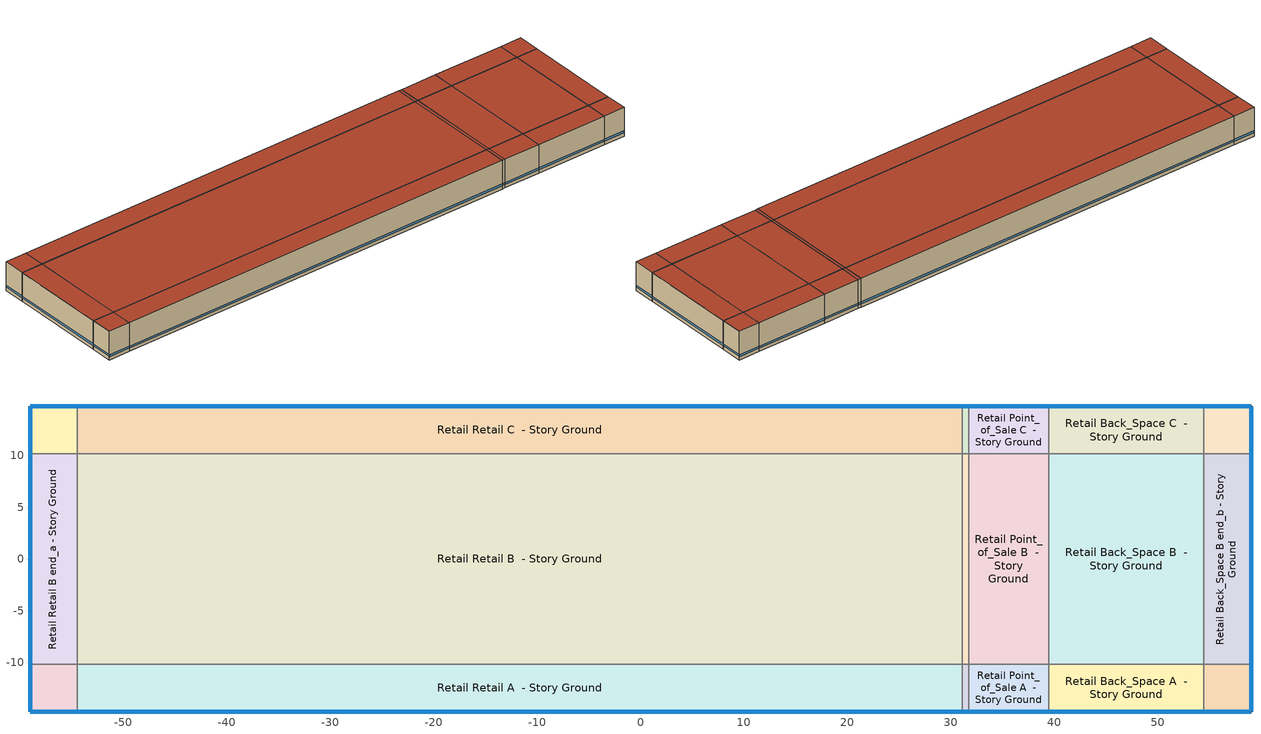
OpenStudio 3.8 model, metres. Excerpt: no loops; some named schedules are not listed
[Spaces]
Retail Retail A end_a - Story Ground
 floor ground (Foundation F 126 Perim 914 Area 209): -59.02,-14.76 -59.02,-10.18 -54.45,-10.18 -54.45,-14.76 z0
 wall outside: -59.02,-10.18 -59.02,-14.76 -54.45,-14.76 z0:6.1
 wall to Retail Retail B end_a - Story Ground: -54.45,-10.18 -59.02,-10.18 z0:6.1
 wall to Retail Retail A  - Story Ground: -54.45,-14.76 -54.45,-10.18 z0:6.1
 window (Window U-1.01 SHGC 0.74): -59.02,-10.21 -59.02,-14.73 / -59,-14.76 -54.48,-14.76 z0.76:1.13
 roof outside: -54.45,-14.76 -54.45,-10.18 -59.02,-10.18 -59.02,-14.76 z6.1
Retail Retail B end_a - Story Ground
 floor ground (Foundation F 126 Perim 2037 Area 9312): -59.02,-10.18 -59.02,10.18 -54.45,10.18 -54.45,-10.18 z0
 wall outside: -59.02,10.18 -59.02,-10.18 z0:6.1
 wall to Retail Retail C end_a - Story Ground: -54.45,10.18 -59.02,10.18 z0:6.1
 wall to Retail Retail B  - Story Ground: -54.45,-10.18 -54.45,10.18 z0:6.1
 window (Window U-1.01 SHGC 0.74): -59.02,10.16 -59.02,-10.16 z0.76:1.13
 roof outside: -54.45,-10.18 -54.45,10.18 -59.02,10.18 -59.02,-10.18 z6.1
Retail Retail C end_a - Story Ground
 floor ground (Foundation F 126 Perim 914 Area 209): -59.02,10.18 -59.02,14.76 -54.45,14.76 -54.45,10.18 z0
 wall outside: -54.45,14.76 -59.02,14.76 -59.02,10.18 z0:6.1
 wall to Retail Retail C  - Story Ground: -54.45,10.18 -54.45,14.76 z0:6.1
 window (Window U-1.01 SHGC 0.74): -59.02,14.73 -59.02,10.21 / -54.48,14.76 -59,14.76 z0.76:1.13
 roof outside: -54.45,10.18 -54.45,14.76 -59.02,14.76 -59.02,10.18 z6.1
Retail Retail A  - Story Ground
 floor ground (Foundation F 126 Perim 8556 Area 39117): -54.45,-14.76 -54.45,-10.18 31.11,-10.18 31.11,-14.76 z0
 wall outside: -54.45,-14.76 31.11,-14.76 z0:6.1
 wall to Retail Retail B  - Story Ground: 31.11,-10.18 -54.45,-10.18 z0:6.1
 wall to Retail Entry A  - Story Ground: 31.11,-14.76 31.11,-10.18 z0:6.1
 window (Window U-1.01 SHGC 0.74): -54.43,-14.76 31.08,-14.76 z0.76:1.13
 roof outside: 31.11,-14.76 31.11,-10.18 -54.45,-10.18 -54.45,-14.76 z6.1
Retail Retail B  - Story Ground
 floor ground (Foundation F 126 Perim 0 Area 174266): -54.45,-10.18 -54.45,10.18 31.11,10.18 31.11,-10.18 z0
 wall to Retail Retail C  - Story Ground: 31.11,10.18 -54.45,10.18 z0:6.1
 wall to Retail Entry B  - Story Ground: 31.11,-10.18 31.11,10.18 z0:6.1
 roof outside: 31.11,-10.18 31.11,10.18 -54.45,10.18 -54.45,-10.18 z6.1
Retail Retail C  - Story Ground
 floor ground (Foundation F 126 Perim 8556 Area 39117): -54.45,10.18 -54.45,14.76 31.11,14.76 31.11,10.18 z0
 wall outside: 31.11,14.76 -54.45,14.76 z0:6.1
 wall to Retail Entry C  - Story Ground: 31.11,10.18 31.11,14.76 z0:6.1
 window (Window U-1.01 SHGC 0.74): 31.08,14.76 -54.43,14.76 z0.76:1.13
 roof outside: 31.11,10.18 31.11,14.76 -54.45,14.76 -54.45,10.18 z6.1
Retail Entry A  - Story Ground
 floor ground (Foundation F 126 Perim 061 Area 281): 31.11,-14.76 31.11,-10.18 31.72,-10.18 31.72,-14.76 z0
 wall outside: 31.11,-14.76 31.72,-14.76 z0:6.1
 wall to Retail Entry B  - Story Ground: 31.72,-10.18 31.11,-10.18 z0:6.1
 wall to Retail Point_of_Sale A  - Story Ground: 31.72,-14.76 31.72,-10.18 z0:6.1
 window (Window U-1.01 SHGC 0.74): 31.13,-14.76 31.69,-14.76 z0.76:1.16
 roof outside: 31.72,-14.76 31.72,-10.18 31.11,-10.18 31.11,-14.76 z6.1
Retail Entry B  - Story Ground
 floor ground (Foundation F 126 Perim 0 Area 125): 31.11,-10.18 31.11,10.18 31.72,10.18 31.72,-10.18 z0
 wall to Retail Entry C  - Story Ground: 31.72,10.18 31.11,10.18 z0:6.1
 wall to Retail Point_of_Sale B  - Story Ground: 31.72,-10.18 31.72,10.18 z0:6.1
 roof outside: 31.72,-10.18 31.72,10.18 31.11,10.18 31.11,-10.18 z6.1
Retail Entry C  - Story Ground
 floor ground (Foundation F 126 Perim 061 Area 281): 31.11,10.18 31.11,14.76 31.72,14.76 31.72,10.18 z0
 wall outside: 31.72,14.76 31.11,14.76 z0:6.1
 wall to Retail Point_of_Sale C  - Story Ground: 31.72,10.18 31.72,14.76 z0:6.1
 window (Window U-1.01 SHGC 0.74): 31.69,14.76 31.13,14.76 z0.76:1.16
 roof outside: 31.72,10.18 31.72,14.76 31.11,14.76 31.11,10.18 z6.1
Retail Point_of_Sale A  - Story Ground
 floor ground (Foundation F 126 Perim 776 Area 3546): 31.72,-14.76 31.72,-10.18 39.48,-10.18 39.48,-14.76 z0
 wall outside: 31.72,-14.76 39.48,-14.76 z0:6.1
 wall to Retail Point_of_Sale B  - Story Ground: 39.48,-10.18 31.72,-10.18 z0:6.1
 wall to Retail Back_Space A  - Story Ground: 39.48,-14.76 39.48,-10.18 z0:6.1
 window (Window U-1.01 SHGC 0.74): 31.75,-14.76 39.45,-14.76 z0.76:1.13
 roof outside: 39.48,-14.76 39.48,-10.18 31.72,-10.18 31.72,-14.76 z6.1
Retail Point_of_Sale B  - Story Ground
 floor ground (Foundation F 126 Perim 0 Area 15797): 31.72,-10.18 31.72,10.18 39.48,10.18 39.48,-10.18 z0
 wall to Retail Point_of_Sale C  - Story Ground: 39.48,10.18 31.72,10.18 z0:6.1
 wall to Retail Back_Space B  - Story Ground: 39.48,-10.18 39.48,10.18 z0:6.1
 roof outside: 39.48,-10.18 39.48,10.18 31.72,10.18 31.72,-10.18 z6.1
Retail Point_of_Sale C  - Story Ground
 floor ground (Foundation F 126 Perim 776 Area 3546): 31.72,10.18 31.72,14.76 39.48,14.76 39.48,10.18 z0
 wall outside: 39.48,14.76 31.72,14.76 z0:6.1
 wall to Retail Back_Space C  - Story Ground: 39.48,10.18 39.48,14.76 z0:6.1
 window (Window U-1.01 SHGC 0.74): 39.45,14.76 31.75,14.76 z0.76:1.13
 roof outside: 39.48,10.18 39.48,14.76 31.72,14.76 31.72,10.18 z6.1
Retail Back_Space A  - Story Ground
 floor ground (Foundation F 126 Perim 1498 Area 6847): 39.48,-14.76 39.48,-10.18 54.45,-10.18 54.45,-14.76 z0
 wall outside: 39.48,-14.76 54.45,-14.76 z0:6.1
 wall to Retail Back_Space B  - Story Ground: 54.45,-10.18 39.48,-10.18 z0:6.1
 wall to Retail Back_Space A end_b - Story Ground: 54.45,-14.76 54.45,-10.18 z0:6.1
 window (Window U-1.01 SHGC 0.74): 39.5,-14.76 54.43,-14.76 z0.76:1.13
 roof outside: 54.45,-14.76 54.45,-10.18 39.48,-10.18 39.48,-14.76 z6.1
Retail Back_Space B  - Story Ground
 floor ground (Foundation F 126 Perim 0 Area 30505): 39.48,-10.18 39.48,10.18 54.45,10.18 54.45,-10.18 z0
 wall to Retail Back_Space C  - Story Ground: 54.45,10.18 39.48,10.18 z0:6.1
 wall to Retail Back_Space B end_b - Story Ground: 54.45,-10.18 54.45,10.18 z0:6.1
 roof outside: 54.45,-10.18 54.45,10.18 39.48,10.18 39.48,-10.18 z6.1
Retail Back_Space C  - Story Ground
 floor ground (Foundation F 126 Perim 1498 Area 6847): 39.48,10.18 39.48,14.76 54.45,14.76 54.45,10.18 z0
 wall outside: 54.45,14.76 39.48,14.76 z0:6.1
 wall to Retail Back_Space C end_b - Story Ground: 54.45,10.18 54.45,14.76 z0:6.1
 window (Window U-1.01 SHGC 0.74): 54.43,14.76 39.5,14.76 z0.76:1.13
 roof outside: 54.45,10.18 54.45,14.76 39.48,14.76 39.48,10.18 z6.1
Retail Back_Space A end_b - Story Ground
 floor ground (Foundation F 126 Perim 914 Area 209): 54.45,-14.76 54.45,-10.18 59.02,-10.18 59.02,-14.76 z0
 wall outside: 54.45,-14.76 59.02,-14.76 59.02,-10.18 z0:6.1
 wall to Retail Back_Space B end_b - Story Ground: 59.02,-10.18 54.45,-10.18 z0:6.1
 window (Window U-1.01 SHGC 0.74): 54.48,-14.76 59,-14.76 / 59.02,-14.73 59.02,-10.21 z0.76:1.13
 roof outside: 59.02,-14.76 59.02,-10.18 54.45,-10.18 54.45,-14.76 z6.1
Retail Back_Space B end_b - Story Ground
 floor ground (Foundation F 126 Perim 2037 Area 9312): 54.45,-10.18 54.45,10.18 59.02,10.18 59.02,-10.18 z0
 wall outside: 59.02,-10.18 59.02,10.18 z0:6.1
 wall to Retail Back_Space C end_b - Story Ground: 59.02,10.18 54.45,10.18 z0:6.1
 window (Window U-1.01 SHGC 0.74): 59.02,-10.16 59.02,10.16 z0.76:1.13
 roof outside: 59.02,-10.18 59.02,10.18 54.45,10.18 54.45,-10.18 z6.1
Retail Back_Space C end_b - Story Ground
 floor ground (Foundation F 126 Perim 914 Area 209): 54.45,10.18 54.45,14.76 59.02,14.76 59.02,10.18 z0
 wall outside: 59.02,10.18 59.02,14.76 54.45,14.76 z0:6.1
 window (Window U-1.01 SHGC 0.74): 59,14.76 54.48,14.76 / 59.02,10.21 59.02,14.73 z0.76:1.13
 roof outside: 59.02,10.18 59.02,14.76 54.45,14.76 54.45,10.18 z6.1
[Site]
Arlington Muni_WA_USA: Latitude {deg}=48.16; Longitude {deg}=-122.15; Time Zone {hr}=-8; Elevation {m}=42; Terrain=City
[Site:WaterMainsTemperature]
Calculation Method=Correlation; Annual Average Outdoor Air Temperature {C}=10.5758; Maximum Difference In Monthly Average Outdoor Air Temperatures {deltaC}=15.73
[SizingPeriod:DesignDay] Barometric Pressure {Pa}=100821; Rain Indicator=No; Snow Indicator=No; Day of Month=21; Daylight Saving Time Indicator=No; Humidity Condition Type=Wetbulb; Dry-Bulb Temperature Range Modifier Type=DefaultMultipliers
Name | Maximum Dry-Bulb Temperature {C} | Daily Dry-Bulb Temperature Range {deltaC} | Wind Speed {m/s} | Wind Direction {deg} | Month | Day Type | Wetbulb or DewPoint at Maximum Dry-Bulb {C} | Solar Model Indicator | ASHRAE Clear Sky Optical Depth for Beam Irradiance | ASHRAE Clear Sky Optical Depth for Diffuse Irradiance | Sky Clearness
Arlington Muni Ann Clg .4% Condns DB=>MWB 1 | 27.9 | 11.5 | 4.1 | 310 | 7 | SummerDesignDay | 18.9 | ASHRAETau | 0.339 | 2.452
Arlington Muni Ann Clg .4% Condns WB=>MDB 1 | 27 | 11.5 | 4.1 | 310 | 7 | SummerDesignDay | 19.6 | ASHRAETau | 0.339 | 2.452
Arlington Muni Ann Htg 99.6% Condns DB 1 | -6.3 | 0 | 0.5 | 340 | 12 | WinterDesignDay | -6.3 | ASHRAEClearSky |  |  | 0
Arlington Muni August .4% Condns DB=>MCWB 1 | 29.9 | 12.3 | 4.1 | 310 | 8 | SummerDesignDay | 20.5 | ASHRAETau | 0.344 | 2.489
[ClimateZones]
Climate Zone Institution Name 1=ASHRAE; Climate Zone Document Name 1=ANSI/ASHRAE Standard 169; Climate Zone Document Year 1=2006; Climate Zone Value 1=ASHRAE 169-2013-4C
[Building]
ComStock DOE Ref Pre-1980|RetailStandalone: North Axis {deg}=225; Default Construction Set=ComStock DOE Ref Pre-1980 - Retail - ASHRAE 169-2013-4C; Default Schedule Set=Building Default Schedule Set; Standards Building Type=Retail
[Site:GroundTemperature:FCfactorMethod]
January Ground Temperature {C}=11.4; February Ground Temperature {C}=8.1; March Ground Temperature {C}=5.4; April Ground Temperature {C}=4.5; May Ground Temperature {C}=5.8; June Ground Temperature {C}=8.3; July Ground Temperature {C}=10.9; August Ground Temperature {C}=13; September Ground Temperature {C}=15.6; October Ground Temperature {C}=17.7; November Ground Temperature {C}=18.8; December Ground Temperature {C}=15.1
[Construction:FfactorGroundFloor] F-Factor {W/m-K}=1.26344
Name | Area {m2} | PerimeterExposed {m}
Foundation F 126 Perim 914 Area 209 | 20.9032 | 9.144
Foundation F 126 Perim 2037 Area 9312 | 93.1231 | 20.3681
Foundation F 126 Perim 1498 Area 6847 | 68.4741 | 14.9768
Foundation F 126 Perim 0 Area 30505 | 305.05 | 0
Foundation F 126 Perim 0 Area 15797 | 157.971 | 0
Foundation F 126 Perim 8556 Area 39117 | 391.171 | 85.5581
Foundation F 126 Perim 061 Area 281 | 2.80653 | 0.613852
Foundation F 126 Perim 0 Area 125 | 12.503 | 0
Foundation F 126 Perim 0 Area 174266 | 1742.66 | 0
Foundation F 126 Perim 776 Area 3546 | 35.4595 | 7.75579
[DefaultConstructionSet]
ComStock DOE Ref Pre-1980 - Retail - ASHRAE 169-2013-4C: Default Exterior Surface Constructions=Default Surface Constructions 1; Default Interior Surface Constructions=Default Surface Constructions 2; Default Ground Contact Surface Constructions=Default Surface Constructions 3; Default Exterior SubSurface Constructions=Default Sub Surface Constructions 1; Default Interior SubSurface Constructions=Default Sub Surface Constructions 2; Interior Partition Construction=Typical Interior Partition
[DefaultSurfaceConstructions]
Name | Floor Construction | Wall Construction | Roof Ceiling Construction
Default Surface Constructions 1 | Typical Insulated Exterior Mass Floor | Typical Insulated Steel Framed Exterior Wall R-5.71 | Typical IEAD Roof R-11.76
Default Surface Constructions 2 | Typical Interior Floor | Typical Interior Wall | Typical Interior Ceiling
Default Surface Constructions 3 | Typical Insulated Carpeted 6in Slab Floor | Typical Insulated Basement Mass Wall
[Construction]
Typical Insulated Exterior Mass Floor: 4 in. Normalweight Concrete Floor, Typical Carpet Pad
Typical Insulated Steel Framed Exterior Wall R-5.71: 25mm Stucco, 5/8 in. Gypsum Board, Typical Insulation R-3.54, 5/8 in. Gypsum Board
Typical IEAD Roof R-11.76: Roof Membrane, Typical Insulation R-10.65, Metal Roof Surface
Typical Interior Floor: 100mm Normalweight concrete floor, CP02 CARPET PAD
Typical Interior Wall: G01 13mm gypsum board, G01 13mm gypsum board
Typical Interior Ceiling: CP02 CARPET PAD, 100mm Normalweight concrete floor
Typical Insulated Carpeted 6in Slab Floor: 6 in. Normalweight Concrete Floor, Typical Carpet Pad
Typical Insulated Basement Mass Wall: 8 in. Concrete Block Basement Wall
U 1.22 SHGC 0.54 Simple Glazing Window U-1.22 SHGC 0.54: U 1.22 SHGC 0.54 Simple Glazing U-1.22 SHGC 0.54
U 1.22 SHGC 0.54 Simple Glazing Window U-1.22 SHGC 0.54 1: U 1.22 SHGC 0.54 Simple Glazing U-1.22 SHGC 0.54 1
Typical Insulated Metal Door: F08 Metal surface, Typical Insulation
U 0.88 SHGC 0.16 Sgl Ref-A-L Clr 6mm: REF A CLEAR LO 6MM
Typical Overhead Door: Typical Insulation
Typical Interior Window: Clear 3mm
Typical Interior Door; Typical Interior Partition: G05 25mm wood
InteriorFurnishings 1: Std Wood 6inch 1
Window U-1.01 SHGC 0.74: Simple Glazing Single - No LowE - Clear - Aluminum
[Material:NoMass] Roughness=Smooth; Thermal Absorptance=0.9; Solar Absorptance=0.7
Name | Thermal Resistance {m2-K/W} | Visible Absorptance
Typical Insulation R-3.54 | 0.622622 | 0.7
Typical Carpet Pad; CP02 CARPET PAD | 0.21648 | 0.8
Typical Insulation R-10.65 | 1.87513 | 0.7
Typical Insulation | 0.0282222 | 0.7
[Material] Thermal Absorptance=0.9
Name | Roughness | Thickness {m} | Conductivity {W/m-K} | Density {kg/m3} | Specific Heat {J/kg-K} | Solar Absorptance | Visible Absorptance
4 in. Normalweight Concrete Floor | MediumRough | 0.1016 | 2.31 | 2322 | 832 | 0.7 | 0.7
25mm Stucco | Smooth | 0.0254 | 0.72 | 1856 | 840 | 0.7 | 0.7
5/8 in. Gypsum Board | MediumSmooth | 0.0159 | 0.16 | 800 | 1090 | 0.7 | 0.7
Roof Membrane | VeryRough | 0.0095 | 0.16 | 1121.29 | 1460 | 0.7 | 0.7
Metal Roof Surface; F08 Metal surface | Smooth | 0.0008 | 45.28 | 7824 | 500 | 0.7 | 0.7
100mm Normalweight concrete floor | MediumRough | 0.1016 | 2.31045 | 2322 | 832.557 | 0.7 | 0.7
G01 13mm gypsum board | Smooth | 0.0127 | 0.160031 | 800.001 | 1090.73 | 0.7 | 0.5
6 in. Normalweight Concrete Floor | MediumRough | 0.1524 | 2.31 | 2322 | 832 | 0.7 | 0.7
8 in. Concrete Block Basement Wall | MediumRough | 0.2032 | 1.326 | 1842 | 912 | 0.7 | 0.7
G05 25mm wood | MediumSmooth | 0.0254 | 0.15 | 608 | 1630 | 0.5 | 0.5
Std Wood 6inch 1 | MediumSmooth | 0.15 | 0.12 | 540 | 1210 | 0.7 | 0.7
[DefaultSubSurfaceConstructions]
Name | Fixed Window Construction | Operable Window Construction | Door Construction | Glass Door Construction | Overhead Door Construction | Tubular Daylight Dome Construction | Tubular Daylight Diffuser Construction
Default Sub Surface Constructions 1 | U 1.22 SHGC 0.54 Simple Glazing Window U-1.22 SHGC 0.54 | U 1.22 SHGC 0.54 Simple Glazing Window U-1.22 SHGC 0.54 1 | Typical Insulated Metal Door | U 0.88 SHGC 0.16 Sgl Ref-A-L Clr 6mm | Typical Overhead Door | Typical Interior Window | Typical Interior Window
Default Sub Surface Constructions 2 | Typical Interior Window | Typical Interior Window | Typical Interior Door
[WindowMaterial:SimpleGlazingSystem]
Name | U-Factor {W/m2-K} | Solar Heat Gain Coefficient | Visible Transmittance
U 1.22 SHGC 0.54 Simple Glazing U-1.22 SHGC 0.54; U 1.22 SHGC 0.54 Simple Glazing U-1.22 SHGC 0.54 1 | 6.92748 | 0.54 | 0.38
Simple Glazing Single - No LowE - Clear - Aluminum | 5.73505 | 0.744 | 0.754
[WindowMaterial:Glazing] Optical Data Type=SpectralAverage; Infrared Transmittance at Normal Incidence=0; Front Side Infrared Hemispherical Emissivity=0.84; Conductivity {W/m-K}=0.9; Dirt Correction Factor for Solar and Visible Transmittance=1; Solar Diffusing=No
Name | Thickness {m} | Solar Transmittance at Normal Incidence | Front Side Solar Reflectance at Normal Incidence | Back Side Solar Reflectance at Normal Incidence | Visible Transmittance at Normal Incidence | Front Side Visible Reflectance at Normal Incidence | Back Side Visible Reflectance at Normal Incidence | Back Side Infrared Hemispherical Emissivity
REF A CLEAR LO 6MM | 0.006 | 0.066 | 0.341 | 0.493 | 0.08 | 0.41 | 0.37 | 0.4
Clear 3mm | 0.003 | 0.837 | 0.075 | 0.075 | 0.898 | 0.081 | 0.081 | 0.84
[SpaceType] Standards Building Type=Retail
Name | Default Schedule Set | Design Specification Outdoor Air Object | Standards Space Type
Retail Entry - ComStock DOE Ref Pre-1980 | Retail Entry Schedule Set | Retail Entry Ventilation | Entry
Retail Point_of_Sale - ComStock DOE Ref Pre-1980 | Retail Point_of_Sale Schedule Set | Retail Point_of_Sale Ventilation | Point_of_Sale
Retail Back_Space - ComStock DOE Ref Pre-1980 | Retail Back_Space Schedule Set | Retail Back_Space Ventilation | Back_Space
Retail Retail - ComStock DOE Ref Pre-1980 | Retail Retail Schedule Set | Retail Retail Ventilation | Retail
[BuildingStory]
Story Ground: Nominal Z Coordinate {m}=0; Nominal Floor to Floor Height {m}=6.096
[Space] Building Story=Story Ground
Name | Space Type | Thermal Zone
Retail Retail A end_a - Story Ground | Retail Retail - ComStock DOE Ref Pre-1980 | Zone Retail Retail A end_a - Story Ground
Retail Retail B end_a - Story Ground | Retail Retail - ComStock DOE Ref Pre-1980 | Zone Retail Retail B end_a - Story Ground
Retail Retail C end_a - Story Ground | Retail Retail - ComStock DOE Ref Pre-1980 | Zone Retail Retail C end_a - Story Ground
Retail Retail A  - Story Ground | Retail Retail - ComStock DOE Ref Pre-1980 | Zone Retail Retail A  - Story Ground
Retail Retail B  - Story Ground | Retail Retail - ComStock DOE Ref Pre-1980 | Zone Retail Retail B  - Story Ground
Retail Retail C  - Story Ground | Retail Retail - ComStock DOE Ref Pre-1980 | Zone Retail Retail C  - Story Ground
Retail Entry A  - Story Ground | Retail Entry - ComStock DOE Ref Pre-1980 | Zone Retail Entry A  - Story Ground
Retail Entry B  - Story Ground | Retail Entry - ComStock DOE Ref Pre-1980 | Zone Retail Entry B  - Story Ground
Retail Entry C  - Story Ground | Retail Entry - ComStock DOE Ref Pre-1980 | Zone Retail Entry C  - Story Ground
Retail Point_of_Sale A  - Story Ground | Retail Point_of_Sale - ComStock DOE Ref Pre-1980 | Zone Retail Point_of_Sale A  - Story Ground
Retail Point_of_Sale B  - Story Ground | Retail Point_of_Sale - ComStock DOE Ref Pre-1980 | Zone Retail Point_of_Sale B  - Story Ground
Retail Point_of_Sale C  - Story Ground | Retail Point_of_Sale - ComStock DOE Ref Pre-1980 | Zone Retail Point_of_Sale C  - Story Ground
Retail Back_Space A  - Story Ground | Retail Back_Space - ComStock DOE Ref Pre-1980 | Zone Retail Back_Space A  - Story Ground
Retail Back_Space B  - Story Ground | Retail Back_Space - ComStock DOE Ref Pre-1980 | Zone Retail Back_Space B  - Story Ground
Retail Back_Space C  - Story Ground | Retail Back_Space - ComStock DOE Ref Pre-1980 | Zone Retail Back_Space C  - Story Ground
Retail Back_Space A end_b - Story Ground | Retail Back_Space - ComStock DOE Ref Pre-1980 | Zone Retail Back_Space A end_b - Story Ground
Retail Back_Space B end_b - Story Ground | Retail Back_Space - ComStock DOE Ref Pre-1980 | Zone Retail Back_Space B end_b - Story Ground
Retail Back_Space C end_b - Story Ground | Retail Back_Space - ComStock DOE Ref Pre-1980 | Zone Retail Back_Space C end_b - Story Ground
[ThermalZone] Multiplier=1; Use Ideal Air Loads=No
Name | Thermostat
Zone Retail Retail A end_a - Story Ground | Retail Retail - ComStock DOE Ref Pre-1980 Thermostat 1
Zone Retail Retail B end_a - Story Ground | Retail Retail - ComStock DOE Ref Pre-1980 Thermostat 3
Zone Retail Retail C end_a - Story Ground | Retail Retail - ComStock DOE Ref Pre-1980 Thermostat 5
Zone Retail Retail A  - Story Ground | Retail Retail - ComStock DOE Ref Pre-1980 Thermostat
Zone Retail Retail B  - Story Ground | Retail Retail - ComStock DOE Ref Pre-1980 Thermostat 2
Zone Retail Retail C  - Story Ground | Retail Retail - ComStock DOE Ref Pre-1980 Thermostat 4
Zone Retail Entry A  - Story Ground | Retail Entry - ComStock DOE Ref Pre-1980 Thermostat
Zone Retail Entry B  - Story Ground | Retail Entry - ComStock DOE Ref Pre-1980 Thermostat 1
Zone Retail Entry C  - Story Ground | Retail Entry - ComStock DOE Ref Pre-1980 Thermostat 2
Zone Retail Point_of_Sale A  - Story Ground | Retail Point_of_Sale - ComStock DOE Ref Pre-1980 Thermostat
Zone Retail Point_of_Sale B  - Story Ground | Retail Point_of_Sale - ComStock DOE Ref Pre-1980 Thermostat 1
Zone Retail Point_of_Sale C  - Story Ground | Retail Point_of_Sale - ComStock DOE Ref Pre-1980 Thermostat 2
Zone Retail Back_Space A  - Story Ground | Retail Back_Space - ComStock DOE Ref Pre-1980 Thermostat
Zone Retail Back_Space B  - Story Ground | Retail Back_Space - ComStock DOE Ref Pre-1980 Thermostat 2
Zone Retail Back_Space C  - Story Ground | Retail Back_Space - ComStock DOE Ref Pre-1980 Thermostat 4
Zone Retail Back_Space A end_b - Story Ground | Retail Back_Space - ComStock DOE Ref Pre-1980 Thermostat 1
Zone Retail Back_Space B end_b - Story Ground | Retail Back_Space - ComStock DOE Ref Pre-1980 Thermostat 3
Zone Retail Back_Space C end_b - Story Ground | Retail Back_Space - ComStock DOE Ref Pre-1980 Thermostat 5
[People:Definition] Number of People Calculation Method=People/Area; Fraction Radiant=0.3
Name | People per Space Floor Area {person/m2}
Retail Back_Space People Definition | 0.0358438
Retail Entry People Definition; Retail Point_of_Sale People Definition; Retail Retail People Definition | 0.161459
[People] Work Efficiency Schedule=Work Efficiency Schedule; Clothing Insulation Schedule=Clothing Schedule; Air Velocity Schedule=Air Velocity Schedule; Multiplier=1
Name | People Definition | Space or SpaceType
Retail Back_Space People | Retail Back_Space People Definition | Retail Back_Space - ComStock DOE Ref Pre-1980
Retail Entry People | Retail Entry People Definition | Retail Entry - ComStock DOE Ref Pre-1980
Retail Point_of_Sale People | Retail Point_of_Sale People Definition | Retail Point_of_Sale - ComStock DOE Ref Pre-1980
Retail Retail People | Retail Retail People Definition | Retail Retail - ComStock DOE Ref Pre-1980
[Lights:Definition] Design Level Calculation Method=Watts/Area; Fraction Visible=0.2; Return Air Fraction=0
Name | Watts per Space Floor Area {W/m2} | Fraction Radiant
Retail Retail - ComStock DOE Ref Pre-1980 General Lights Definition; Retail Point_of_Sale - ComStock DOE Ref Pre-1980 General Lights Definition | 5.18646 | 0.365
Retail Retail - ComStock DOE Ref Pre-1980 Task Lights Definition; Retail Point_of_Sale - ComStock DOE Ref Pre-1980 Task Lights Definition | 0.644434 | 0.165
Retail Back_Space - ComStock DOE Ref Pre-1980 General Lights Definition | 1.86638 | 0.365
Retail Entry - ComStock DOE Ref Pre-1980 General Lights Definition | 1.74481 | 0.365
Retail Entry - ComStock DOE Ref Pre-1980 Task Lights Definition | 0.190877 | 0.165
Retail Entry - ComStock DOE Ref Pre-1980 Wall Wash Lights Definition | 0.533708 | 0.165
[ElectricEquipment:Definition] Design Level Calculation Method=Watts/Area; Fraction Latent=0; Fraction Radiant=0.5; Fraction Lost=0
Name | Watts per Space Floor Area {W/m2}
Retail Back_Space Elec Equip Definition | 5.92185
Retail Entry Elec Equip Definition; Retail Retail Elec Equip Definition | 2.36874
Retail Point_of_Sale Elec Equip Definition | 15.7916
[ElectricEquipment] Schedule=Mercantile_Retail BLDG_EQUIP_EndUseData BPR Adjusted
Name | Electric Equipment Definition | Space or SpaceType
Retail Back_Space Elec Equip | Retail Back_Space Elec Equip Definition | Retail Back_Space - ComStock DOE Ref Pre-1980
Retail Entry Elec Equip | Retail Entry Elec Equip Definition | Retail Entry - ComStock DOE Ref Pre-1980
Retail Point_of_Sale Elec Equip | Retail Point_of_Sale Elec Equip Definition | Retail Point_of_Sale - ComStock DOE Ref Pre-1980
Retail Retail Elec Equip | Retail Retail Elec Equip Definition | Retail Retail - ComStock DOE Ref Pre-1980
[DesignSpecification:OutdoorAir] Outdoor Air Method=Sum
Name | Outdoor Air Flow per Floor Area {m3/s-m2}
Retail Back_Space Ventilation | 0.000762
Retail Entry Ventilation; Retail Point_of_Sale Ventilation; Retail Retail Ventilation | 0.001524
[DefaultScheduleSet]
Name | Number of People Schedule | People Activity Level Schedule | Lighting Schedule | Electric Equipment Schedule | Infiltration Schedule | Hours of Operation Schedule
Retail Back_Space Schedule Set; Retail Entry Schedule Set; Retail Point_of_Sale Schedule Set; Retail Retail Schedule Set | Retail Bldg Occ | Retail Activity | Mercantile_Retail BLDG_LIGHT_EndUseData | Mercantile_Retail BLDG_EQUIP_EndUseData | Retail Infil Half On
Building Default Schedule Set |  |  |  |  |  | Building Hours of Operation NonResidential
[Exterior:Lights:Definition]
Name | Design Level {W}
Parking Areas and Drives Def (W/ft^2) | 0.0414577
Building Facades Def (W/ft^2) | 0.2
Main Entries Def (W/ft) | 30
Other Doors Def (W/ft) | 20
[Exterior:Lights] Schedule=Always On Discrete; Control Option=AstronomicalClock
Name | Exterior Lights Definition | Multiplier
Parking Areas and Drives | Parking Areas and Drives Def (W/ft^2) | 53158.9
Building Facades | Building Facades Def (W/ft^2) | 19364.9
Main Entries | Main Entries Def (W/ft) | 30
Other Doors | Other Doors Def (W/ft) | 43.95
[ThermostatSetpoint:DualSetpoint] Heating Setpoint Temperature Schedule=Retail HtgSetp
Name | Cooling Setpoint Temperature Schedule
Retail Back_Space - ComStock DOE Ref Pre-1980 Thermostat; Retail Back_Space - ComStock DOE Ref Pre-1980 Thermostat 1; Retail Back_Space - ComStock DOE Ref Pre-1980 Thermostat 2; Retail Back_Space - ComStock DOE Ref Pre-1980 Thermostat 3; Retail Back_Space - ComStock DOE Ref Pre-1980 Thermostat 4; Retail Back_Space - ComStock DOE Ref Pre-1980 Thermostat 5; Retail Point_of_Sale - ComStock DOE Ref Pre-1980 Thermostat; Retail Point_of_Sale - ComStock DOE Ref Pre-1980 Thermostat 1; Retail Point_of_Sale - ComStock DOE Ref Pre-1980 Thermostat 2; Retail Retail - ComStock DOE Ref Pre-1980 Thermostat; Retail Retail - ComStock DOE Ref Pre-1980 Thermostat 1; Retail Retail - ComStock DOE Ref Pre-1980 Thermostat 2; Retail Retail - ComStock DOE Ref Pre-1980 Thermostat 3; Retail Retail - ComStock DOE Ref Pre-1980 Thermostat 4; Retail Retail - ComStock DOE Ref Pre-1980 Thermostat 5 | Retail ClgSetp
Retail Entry - ComStock DOE Ref Pre-1980 Thermostat; Retail Entry - ComStock DOE Ref Pre-1980 Thermostat 1; Retail Entry - ComStock DOE Ref Pre-1980 Thermostat 2 | Retail FRONT ENTRY COOLING
[InternalMass:Definition]
Internal Mass Definition 2: Construction=InteriorFurnishings 1; Design Level Calculation Method=SurfaceArea/Area; Surface Area per Space Floor Area=2
[InternalMass] Internal Mass Definition=Internal Mass Definition 2; Multiplier=1
Name | Space or SpaceType
Retail Back_Space C end_b - Story Ground Mass | Retail Back_Space C end_b - Story Ground
Retail Back_Space B end_b - Story Ground Mass | Retail Back_Space B end_b - Story Ground
Retail Back_Space C  - Story Ground Mass | Retail Back_Space C  - Story Ground
Retail Back_Space B  - Story Ground Mass | Retail Back_Space B  - Story Ground
Retail Back_Space A end_b - Story Ground Mass | Retail Back_Space A end_b - Story Ground
Retail Retail A end_a - Story Ground Mass | Retail Retail A end_a - Story Ground
Retail Retail B end_a - Story Ground Mass | Retail Retail B end_a - Story Ground
Retail Point_of_Sale B  - Story Ground Mass | Retail Point_of_Sale B  - Story Ground
Retail Retail A  - Story Ground Mass | Retail Retail A  - Story Ground
Retail Retail C end_a - Story Ground Mass | Retail Retail C end_a - Story Ground
Retail Retail C  - Story Ground Mass | Retail Retail C  - Story Ground
Retail Back_Space A  - Story Ground Mass | Retail Back_Space A  - Story Ground
Retail Retail B  - Story Ground Mass | Retail Retail B  - Story Ground
Retail Point_of_Sale A  - Story Ground Mass | Retail Point_of_Sale A  - Story Ground
Retail Point_of_Sale C  - Story Ground Mass | Retail Point_of_Sale C  - Story Ground
[Lights] Schedule=Mercantile_Retail BLDG_LIGHT_EndUseData BPR Adjusted; Fraction Replaceable=1
Name | Lights Definition | Space or SpaceType
Retail Retail - ComStock DOE Ref Pre-1980 General Lighting | Retail Retail - ComStock DOE Ref Pre-1980 General Lights Definition | Retail Retail - ComStock DOE Ref Pre-1980
Retail Retail - ComStock DOE Ref Pre-1980 Task Lighting | Retail Retail - ComStock DOE Ref Pre-1980 Task Lights Definition | Retail Retail - ComStock DOE Ref Pre-1980
Retail Back_Space - ComStock DOE Ref Pre-1980 General Lighting | Retail Back_Space - ComStock DOE Ref Pre-1980 General Lights Definition | Retail Back_Space - ComStock DOE Ref Pre-1980
Retail Point_of_Sale - ComStock DOE Ref Pre-1980 General Lighting | Retail Point_of_Sale - ComStock DOE Ref Pre-1980 General Lights Definition | Retail Point_of_Sale - ComStock DOE Ref Pre-1980
Retail Point_of_Sale - ComStock DOE Ref Pre-1980 Task Lighting | Retail Point_of_Sale - ComStock DOE Ref Pre-1980 Task Lights Definition | Retail Point_of_Sale - ComStock DOE Ref Pre-1980
Retail Entry - ComStock DOE Ref Pre-1980 General Lighting | Retail Entry - ComStock DOE Ref Pre-1980 General Lights Definition | Retail Entry - ComStock DOE Ref Pre-1980
Retail Entry - ComStock DOE Ref Pre-1980 Task Lighting | Retail Entry - ComStock DOE Ref Pre-1980 Task Lights Definition | Retail Entry - ComStock DOE Ref Pre-1980
Retail Entry - ComStock DOE Ref Pre-1980 Wall Wash Lighting | Retail Entry - ComStock DOE Ref Pre-1980 Wall Wash Lights Definition | Retail Entry - ComStock DOE Ref Pre-1980
[SpaceInfiltration:DesignFlowRate] Design Flow Rate Calculation Method=Flow/ExteriorArea; Flow per Exterior Surface Area {m3/s-m2}=0.00165313; Velocity Term Coefficient=0
Name | Space or SpaceType | Schedule | Constant Term Coefficient | Temperature Term Coefficient | Velocity Squared Term Coefficient
Retail Back_Space C end_b - Story Ground HVAC On Infiltration | Retail Back_Space C end_b - Story Ground | Infiltration HVAC On Schedule | -0.0581 | 0.0073 | 0.0436
Retail Back_Space C end_b - Story Ground HVAC Off Infiltration | Retail Back_Space C end_b - Story Ground | Infiltration HVAC Off Schedule | 0 | 0.0112 | 0.0523
Retail Back_Space B end_b - Story Ground HVAC On Infiltration | Retail Back_Space B end_b - Story Ground | Infiltration HVAC On Schedule | -0.0581 | 0.0073 | 0.0436
Retail Back_Space B end_b - Story Ground HVAC Off Infiltration | Retail Back_Space B end_b - Story Ground | Infiltration HVAC Off Schedule | 0 | 0.0112 | 0.0523
Retail Back_Space C  - Story Ground HVAC On Infiltration | Retail Back_Space C  - Story Ground | Infiltration HVAC On Schedule | -0.0581 | 0.0073 | 0.0436
Retail Back_Space C  - Story Ground HVAC Off Infiltration | Retail Back_Space C  - Story Ground | Infiltration HVAC Off Schedule | 0 | 0.0112 | 0.0523
Retail Back_Space B  - Story Ground HVAC On Infiltration | Retail Back_Space B  - Story Ground | Infiltration HVAC On Schedule | -0.0581 | 0.0073 | 0.0436
Retail Back_Space B  - Story Ground HVAC Off Infiltration | Retail Back_Space B  - Story Ground | Infiltration HVAC Off Schedule | 0 | 0.0112 | 0.0523
Retail Back_Space A end_b - Story Ground HVAC On Infiltration | Retail Back_Space A end_b - Story Ground | Infiltration HVAC On Schedule | -0.0581 | 0.0073 | 0.0436
Retail Back_Space A end_b - Story Ground HVAC Off Infiltration | Retail Back_Space A end_b - Story Ground | Infiltration HVAC Off Schedule | 0 | 0.0112 | 0.0523
Retail Retail A end_a - Story Ground HVAC On Infiltration | Retail Retail A end_a - Story Ground | Infiltration HVAC On Schedule | -0.0581 | 0.0073 | 0.0436
Retail Retail A end_a - Story Ground HVAC Off Infiltration | Retail Retail A end_a - Story Ground | Infiltration HVAC Off Schedule | 0 | 0.0112 | 0.0523
Retail Retail B end_a - Story Ground HVAC On Infiltration | Retail Retail B end_a - Story Ground | Infiltration HVAC On Schedule | -0.0581 | 0.0073 | 0.0436
Retail Retail B end_a - Story Ground HVAC Off Infiltration | Retail Retail B end_a - Story Ground | Infiltration HVAC Off Schedule | 0 | 0.0112 | 0.0523
Retail Point_of_Sale B  - Story Ground HVAC On Infiltration | Retail Point_of_Sale B  - Story Ground | Infiltration HVAC On Schedule | -0.0581 | 0.0073 | 0.0436
Retail Point_of_Sale B  - Story Ground HVAC Off Infiltration | Retail Point_of_Sale B  - Story Ground | Infiltration HVAC Off Schedule | 0 | 0.0112 | 0.0523
Retail Retail A  - Story Ground HVAC On Infiltration | Retail Retail A  - Story Ground | Infiltration HVAC On Schedule | -0.0581 | 0.0073 | 0.0436
Retail Retail A  - Story Ground HVAC Off Infiltration | Retail Retail A  - Story Ground | Infiltration HVAC Off Schedule | 0 | 0.0112 | 0.0523
Retail Retail C end_a - Story Ground HVAC On Infiltration | Retail Retail C end_a - Story Ground | Infiltration HVAC On Schedule | -0.0581 | 0.0073 | 0.0436
Retail Retail C end_a - Story Ground HVAC Off Infiltration | Retail Retail C end_a - Story Ground | Infiltration HVAC Off Schedule | 0 | 0.0112 | 0.0523
Retail Retail C  - Story Ground HVAC On Infiltration | Retail Retail C  - Story Ground | Infiltration HVAC On Schedule | -0.0581 | 0.0073 | 0.0436
Retail Retail C  - Story Ground HVAC Off Infiltration | Retail Retail C  - Story Ground | Infiltration HVAC Off Schedule | 0 | 0.0112 | 0.0523
Retail Entry A  - Story Ground HVAC On Infiltration | Retail Entry A  - Story Ground | Infiltration HVAC On Schedule | -0.0581 | 0.0073 | 0.0436
Retail Entry A  - Story Ground HVAC Off Infiltration | Retail Entry A  - Story Ground | Infiltration HVAC Off Schedule | 0 | 0.0112 | 0.0523
Retail Back_Space A  - Story Ground HVAC On Infiltration | Retail Back_Space A  - Story Ground | Infiltration HVAC On Schedule | -0.0581 | 0.0073 | 0.0436
Retail Back_Space A  - Story Ground HVAC Off Infiltration | Retail Back_Space A  - Story Ground | Infiltration HVAC Off Schedule | 0 | 0.0112 | 0.0523
Retail Entry B  - Story Ground HVAC On Infiltration | Retail Entry B  - Story Ground | Infiltration HVAC On Schedule | -0.0581 | 0.0073 | 0.0436
Retail Entry B  - Story Ground HVAC Off Infiltration | Retail Entry B  - Story Ground | Infiltration HVAC Off Schedule | 0 | 0.0112 | 0.0523
Retail Entry C  - Story Ground HVAC On Infiltration | Retail Entry C  - Story Ground | Infiltration HVAC On Schedule | -0.0581 | 0.0073 | 0.0436
Retail Entry C  - Story Ground HVAC Off Infiltration | Retail Entry C  - Story Ground | Infiltration HVAC Off Schedule | 0 | 0.0112 | 0.0523
Retail Retail B  - Story Ground HVAC On Infiltration | Retail Retail B  - Story Ground | Infiltration HVAC On Schedule | -0.0581 | 0.0073 | 0.0436
Retail Retail B  - Story Ground HVAC Off Infiltration | Retail Retail B  - Story Ground | Infiltration HVAC Off Schedule | 0 | 0.0112 | 0.0523
Retail Point_of_Sale A  - Story Ground HVAC On Infiltration | Retail Point_of_Sale A  - Story Ground | Infiltration HVAC On Schedule | -0.0581 | 0.0073 | 0.0436
Retail Point_of_Sale A  - Story Ground HVAC Off Infiltration | Retail Point_of_Sale A  - Story Ground | Infiltration HVAC Off Schedule | 0 | 0.0112 | 0.0523
Retail Point_of_Sale C  - Story Ground HVAC On Infiltration | Retail Point_of_Sale C  - Story Ground | Infiltration HVAC On Schedule | -0.0581 | 0.0073 | 0.0436
Retail Point_of_Sale C  - Story Ground HVAC Off Infiltration | Retail Point_of_Sale C  - Story Ground | Infiltration HVAC Off Schedule | 0 | 0.0112 | 0.0523
[Schedule:Ruleset]
Name | Default Day Schedule | Summer Design Day Schedule | Winter Design Day Schedule
Clothing Schedule | Clothing Schedule Default Winter Clothes
Air Velocity Schedule | Air Velocity Schedule Default
Work Efficiency Schedule | Work Efficiency Schedule Default
Retail Bldg Occ | Retail Bldg Occ Default | Retail Bldg Occ Summer Design Day | Retail Bldg Occ Winter Design Day
Retail Activity | Retail Activity Default | Retail Activity Summer Design Day | Retail Activity Winter Design Day
Mercantile_Retail BLDG_LIGHT_EndUseData | Mercantile_Retail BLDG_LIGHT_EndUseData Default | Mercantile_Retail BLDG_LIGHT_EndUseData Summer Design Day | Mercantile_Retail BLDG_LIGHT_EndUseData Winter Design Day
Mercantile_Retail BLDG_EQUIP_EndUseData | Mercantile_Retail BLDG_EQUIP_EndUseData Default | Mercantile_Retail BLDG_EQUIP_EndUseData Summer Design Day | Mercantile_Retail BLDG_EQUIP_EndUseData Winter Design Day
Retail Infil Half On | Retail Infil Half On Default | Retail Infil Half On Summer Design Day | Retail Infil Half On Winter Design Day
Retail HtgSetp | Retail HtgSetp Default | Schedule Day 5 | Schedule Day 6
Retail ClgSetp | Retail ClgSetp Default | Schedule Day 2 | Schedule Day 3
Retail FRONT ENTRY COOLING | Retail FRONT ENTRY COOLING Default | Retail FRONT ENTRY COOLING Summer Design Day | Retail FRONT ENTRY COOLING Winter Design Day
Building Hours of Operation NonResidential | Building Hours of Operation NonResidential Default | Building Hours of Operation NonResidential Summer Design Day | Building Hours of Operation NonResidential Winter Design Day
Mercantile_Retail BLDG_LIGHT_EndUseData BPR Adjusted | Mercantile_Retail BLDG_LIGHT_EndUseData Default 1 | Mercantile_Retail BLDG_LIGHT_EndUseData Summer Design Day 1 | Mercantile_Retail BLDG_LIGHT_EndUseData Winter Design Day 1
Mercantile_Retail BLDG_EQUIP_EndUseData BPR Adjusted | Mercantile_Retail BLDG_EQUIP_EndUseData Default 1 | Mercantile_Retail BLDG_EQUIP_EndUseData Summer Design Day 1 | Mercantile_Retail BLDG_EQUIP_EndUseData Winter Design Day 1
[Schedule:Day]
Retail Bldg Occ Default: Average, 5, 45, 0, 6, 0, 0.025, 6, 15, 0.05, 6, 30, 0.075, 6, 45, 0.1, 7, 0, 0.125, 7, 15, 0.15, 7, 30, 0.175, 7, 45, 0.2, 8, 0, 0.275, 8, 15, 0.35, 8, 30, 0.425, 8, 45, 0.5, 9, 15, 0.5, 9, 30, 0.526667, 9, 45, 0.553333, 10, 0, 0.58, 10, 15, 0.606667, 10, 30, 0.633333, 10, 45, 0.66, 11, 0, 0.686667, 11, 7, 0.7, 11, 22, 0.728571, 11, 37, 0.757143, 11, 52, 0.785714, 12, 0, 0.8, 12, 15, 0.775, 12, 30, 0.75, 12, 45, 0.725, 13, 0, 0.7, 13, 15, 0.65, 13, 30, 0.6, 13, 45, 0.55, 14, 0, 0.5, 14, 7, 0.5, 14, 22, 0.253846, 14, 37, 0.207692, 14, 52, 0.161538, 15, 7, 0.115385, 15, 22, 0.0692308, 15, 37, 0.0230769, 15, 45, 0, 24, 0, 0
Retail Bldg Occ Winter Design Day; Retail Bldg Occ Summer Design Day; Building Hours of Operation NonResidential Winter Design Day; Building Hours of Operation NonResidential Summer Design Day: 24, 0, 1
Retail Activity Default: Average, 24, 0, 120
Retail Activity Winter Design Day; Retail Activity Summer Design Day: 24, 0, 120
Retail HtgSetp Default: Average, 5, 15, 15, 14, 45, 19.4444, 24, 0, 15
Retail ClgSetp Default: Average, 5, 15, 22.7778, 14, 45, 22.7778, 24, 0, 22.7778
Retail FRONT ENTRY COOLING Default: Average, 24, 0, 90
Retail FRONT ENTRY COOLING Winter Design Day; Retail FRONT ENTRY COOLING Summer Design Day: 24, 0, 90
Building Hours of Operation NonResidential Default: 8, 15, 0, 14, 45, 1, 24, 0, 0
Schedule Day 2; Schedule Day 3: 24, 0, 22.7778
Schedule Day 5; Schedule Day 6: 24, 0, 19.4444
[Schedule:Rule]
Schedule Rule 2: Schedule Ruleset=Retail Bldg Occ; Rule Order=1; Day Schedule=Retail Bldg Occ Sat Day; Apply Saturday=Yes; Date Specification Type=DateRange; Start Month=1; Start Day=1; End Month=12; End Day=31
Schedule Rule 3: Schedule Ruleset=Retail Bldg Occ; Rule Order=0; Day Schedule=Retail Bldg Occ Sun Day; Date Specification Type=DateRange; Start Month=1; Start Day=1; End Month=12; End Day=31; Apply Sunday=Yes
Schedule Rule 10: Schedule Ruleset=Retail HtgSetp; Rule Order=1; Day Schedule=Retail HtgSetp Sat Day; Apply Saturday=Yes; Date Specification Type=DateRange; Start Month=1; Start Day=1; End Month=12; End Day=31
Schedule Rule 11: Schedule Ruleset=Retail HtgSetp; Rule Order=0; Day Schedule=Retail HtgSetp Sun Day; Date Specification Type=DateRange; Start Month=1; Start Day=1; End Month=12; End Day=31; Apply Sunday=Yes
Schedule Rule 12: Schedule Ruleset=Retail ClgSetp; Rule Order=1; Day Schedule=Retail ClgSetp Sat Day; Apply Saturday=Yes; Date Specification Type=DateRange; Start Month=1; Start Day=1; End Month=12; End Day=31
Schedule Rule 13: Schedule Ruleset=Retail ClgSetp; Rule Order=0; Day Schedule=Retail ClgSetp Sun Day; Date Specification Type=DateRange; Start Month=1; Start Day=1; End Month=12; End Day=31; Apply Sunday=Yes
Building Hours of Operation NonResidential Saturday Rule: Schedule Ruleset=Building Hours of Operation NonResidential; Rule Order=1; Day Schedule=Building Hours of Operation NonResidential Saturday; Apply Saturday=Yes; Date Specification Type=DateRange; Start Month=1; Start Day=1; End Month=12; End Day=31
Building Hours of Operation NonResidential Sunday Rule: Schedule Ruleset=Building Hours of Operation NonResidential; Rule Order=0; Day Schedule=Building Hours of Operation NonResidential Sunday; Date Specification Type=DateRange; Start Month=1; Start Day=1; End Month=12; End Day=31; Apply Sunday=Yes
autogen Retail Activity 0: Schedule Ruleset=Retail Activity; Rule Order=0; Day Schedule=autogen Retail Activity 0_day_sch; Apply Saturday=Yes; Date Specification Type=SpecificDates; Apply Sunday=Yes; Apply Monday=Yes; Apply Tuesday=Yes; Apply Wednesday=Yes; Apply Thursday=Yes; Apply Friday=Yes; Specific Month 1=1; Specific Day 1=6; Specific Month 2=1; Specific Day 2=13; Specific Month 3=1; Specific Day 3=20; Specific Month 4=1; Specific Day 4=27; Specific Month 5=2; Specific Day 5=3; Specific Month 6=2; Specific Day 6=10; Specific Month 7=2; Specific Day 7=17; Specific Month 8=2; Specific Day 8=24; Specific Month 9=3; Specific Day 9=3; Specific Month 10=3; Specific Day 10=10; Specific Month 11=3; Specific Day 11=17; Specific Month 12=3; Specific Day 12=24; Specific Month 13=3; Specific Day 13=31; Specific Month 14=4; Specific Day 14=7; Specific Month 15=4; Specific Day 15=14; Specific Month 16=4; Specific Day 16=21; Specific Month 17=4; Specific Day 17=28; Specific Month 18=5; Specific Day 18=5; Specific Month 19=5; Specific Day 19=12; Specific Month 20=5; Specific Day 20=19; Specific Month 21=5; Specific Day 21=26; Specific Month 22=6; Specific Day 22=2; Specific Month 23=6; Specific Day 23=9; Specific Month 24=6; Specific Day 24=16; Specific Month 25=6; Specific Day 25=23; Specific Month 26=6; Specific Day 26=30; Specific Month 27=7; Specific Day 27=7; Specific Month 28=7; Specific Day 28=14; Specific Month 29=7; Specific Day 29=21; Specific Month 30=7; Specific Day 30=28; Specific Month 31=8; Specific Day 31=4; Specific Month 32=8; Specific Day 32=11; Specific Month 33=8; Specific Day 33=18; Specific Month 34=8; Specific Day 34=25; Specific Month 35=9; Specific Day 35=1; Specific Month 36=9; Specific Day 36=8; Specific Month 37=9; Specific Day 37=15; Specific Month 38=9; Specific Day 38=22; Specific Month 39=9; Specific Day 39=29; Specific Month 40=10; Specific Day 40=6; Specific Month 41=10; Specific Day 41=13; Specific Month 42=10; Specific Day 42=20; Specific Month 43=10; Specific Day 43=27; Specific Month 44=11; Specific Day 44=3; Specific Month 45=11; Specific Day 45=10; Specific Month 46=11; Specific Day 46=17; Specific Month 47=11; Specific Day 47=24; Specific Month 48=12; Specific Day 48=1; Specific Month 49=12; Specific Day 49=8; Specific Month 50=12; Specific Day 50=15; Specific Month 51=12; Specific Day 51=22; Specific Month 52=12; Specific Day 52=29
autogen Retail Activity 1: Schedule Ruleset=Retail Activity; Rule Order=1; Day Schedule=autogen Retail Activity 1_day_sch; Apply Saturday=Yes; Date Specification Type=SpecificDates; Apply Sunday=Yes; Apply Monday=Yes; Apply Tuesday=Yes; Apply Wednesday=Yes; Apply Thursday=Yes; Apply Friday=Yes; Specific Month 1=1; Specific Day 1=7; Specific Month 2=1; Specific Day 2=14; Specific Month 3=1; Specific Day 3=21; Specific Month 4=1; Specific Day 4=28; Specific Month 5=2; Specific Day 5=4; Specific Month 6=2; Specific Day 6=11; Specific Month 7=2; Specific Day 7=18; Specific Month 8=2; Specific Day 8=25; Specific Month 9=3; Specific Day 9=4; Specific Month 10=3; Specific Day 10=11; Specific Month 11=3; Specific Day 11=18; Specific Month 12=3; Specific Day 12=25; Specific Month 13=4; Specific Day 13=1; Specific Month 14=4; Specific Day 14=8; Specific Month 15=4; Specific Day 15=15; Specific Month 16=4; Specific Day 16=22; Specific Month 17=4; Specific Day 17=29; Specific Month 18=5; Specific Day 18=6; Specific Month 19=5; Specific Day 19=13; Specific Month 20=5; Specific Day 20=20; Specific Month 21=5; Specific Day 21=27; Specific Month 22=6; Specific Day 22=3; Specific Month 23=6; Specific Day 23=10; Specific Month 24=6; Specific Day 24=17; Specific Month 25=6; Specific Day 25=24; Specific Month 26=7; Specific Day 26=1; Specific Month 27=7; Specific Day 27=8; Specific Month 28=7; Specific Day 28=15; Specific Month 29=7; Specific Day 29=22; Specific Month 30=7; Specific Day 30=29; Specific Month 31=8; Specific Day 31=5; Specific Month 32=8; Specific Day 32=12; Specific Month 33=8; Specific Day 33=19; Specific Month 34=8; Specific Day 34=26; Specific Month 35=9; Specific Day 35=2; Specific Month 36=9; Specific Day 36=9; Specific Month 37=9; Specific Day 37=16; Specific Month 38=9; Specific Day 38=23; Specific Month 39=9; Specific Day 39=30; Specific Month 40=10; Specific Day 40=7; Specific Month 41=10; Specific Day 41=14; Specific Month 42=10; Specific Day 42=21; Specific Month 43=10; Specific Day 43=28; Specific Month 44=11; Specific Day 44=4; Specific Month 45=11; Specific Day 45=11; Specific Month 46=11; Specific Day 46=18; Specific Month 47=11; Specific Day 47=25; Specific Month 48=12; Specific Day 48=2; Specific Month 49=12; Specific Day 49=9; Specific Month 50=12; Specific Day 50=16; Specific Month 51=12; Specific Day 51=23; Specific Month 52=12; Specific Day 52=30
autogen Retail FRONT ENTRY COOLING 0: Schedule Ruleset=Retail FRONT ENTRY COOLING; Rule Order=0; Day Schedule=autogen Retail FRONT ENTRY COOLING 0_day_sch; Apply Saturday=Yes; Date Specification Type=SpecificDates; Apply Sunday=Yes; Apply Monday=Yes; Apply Tuesday=Yes; Apply Wednesday=Yes; Apply Thursday=Yes; Apply Friday=Yes; Specific Month 1=1; Specific Day 1=6; Specific Month 2=1; Specific Day 2=13; Specific Month 3=1; Specific Day 3=20; Specific Month 4=1; Specific Day 4=27; Specific Month 5=2; Specific Day 5=3; Specific Month 6=2; Specific Day 6=10; Specific Month 7=2; Specific Day 7=17; Specific Month 8=2; Specific Day 8=24; Specific Month 9=3; Specific Day 9=3; Specific Month 10=3; Specific Day 10=10; Specific Month 11=3; Specific Day 11=17; Specific Month 12=3; Specific Day 12=24; Specific Month 13=3; Specific Day 13=31; Specific Month 14=4; Specific Day 14=7; Specific Month 15=4; Specific Day 15=14; Specific Month 16=4; Specific Day 16=21; Specific Month 17=4; Specific Day 17=28; Specific Month 18=5; Specific Day 18=5; Specific Month 19=5; Specific Day 19=12; Specific Month 20=5; Specific Day 20=19; Specific Month 21=5; Specific Day 21=26; Specific Month 22=6; Specific Day 22=2; Specific Month 23=6; Specific Day 23=9; Specific Month 24=6; Specific Day 24=16; Specific Month 25=6; Specific Day 25=23; Specific Month 26=6; Specific Day 26=30; Specific Month 27=7; Specific Day 27=7; Specific Month 28=7; Specific Day 28=14; Specific Month 29=7; Specific Day 29=21; Specific Month 30=7; Specific Day 30=28; Specific Month 31=8; Specific Day 31=4; Specific Month 32=8; Specific Day 32=11; Specific Month 33=8; Specific Day 33=18; Specific Month 34=8; Specific Day 34=25; Specific Month 35=9; Specific Day 35=1; Specific Month 36=9; Specific Day 36=8; Specific Month 37=9; Specific Day 37=15; Specific Month 38=9; Specific Day 38=22; Specific Month 39=9; Specific Day 39=29; Specific Month 40=10; Specific Day 40=6; Specific Month 41=10; Specific Day 41=13; Specific Month 42=10; Specific Day 42=20; Specific Month 43=10; Specific Day 43=27; Specific Month 44=11; Specific Day 44=3; Specific Month 45=11; Specific Day 45=10; Specific Month 46=11; Specific Day 46=17; Specific Month 47=11; Specific Day 47=24; Specific Month 48=12; Specific Day 48=1; Specific Month 49=12; Specific Day 49=8; Specific Month 50=12; Specific Day 50=15; Specific Month 51=12; Specific Day 51=22; Specific Month 52=12; Specific Day 52=29
autogen Retail FRONT ENTRY COOLING 1: Schedule Ruleset=Retail FRONT ENTRY COOLING; Rule Order=1; Day Schedule=autogen Retail FRONT ENTRY COOLING 1_day_sch; Apply Saturday=Yes; Date Specification Type=SpecificDates; Apply Sunday=Yes; Apply Monday=Yes; Apply Tuesday=Yes; Apply Wednesday=Yes; Apply Thursday=Yes; Apply Friday=Yes; Specific Month 1=1; Specific Day 1=7; Specific Month 2=1; Specific Day 2=14; Specific Month 3=1; Specific Day 3=21; Specific Month 4=1; Specific Day 4=28; Specific Month 5=2; Specific Day 5=4; Specific Month 6=2; Specific Day 6=11; Specific Month 7=2; Specific Day 7=18; Specific Month 8=2; Specific Day 8=25; Specific Month 9=3; Specific Day 9=4; Specific Month 10=3; Specific Day 10=11; Specific Month 11=3; Specific Day 11=18; Specific Month 12=3; Specific Day 12=25; Specific Month 13=4; Specific Day 13=1; Specific Month 14=4; Specific Day 14=8; Specific Month 15=4; Specific Day 15=15; Specific Month 16=4; Specific Day 16=22; Specific Month 17=4; Specific Day 17=29; Specific Month 18=5; Specific Day 18=6; Specific Month 19=5; Specific Day 19=13; Specific Month 20=5; Specific Day 20=20; Specific Month 21=5; Specific Day 21=27; Specific Month 22=6; Specific Day 22=3; Specific Month 23=6; Specific Day 23=10; Specific Month 24=6; Specific Day 24=17; Specific Month 25=6; Specific Day 25=24; Specific Month 26=7; Specific Day 26=1; Specific Month 27=7; Specific Day 27=8; Specific Month 28=7; Specific Day 28=15; Specific Month 29=7; Specific Day 29=22; Specific Month 30=7; Specific Day 30=29; Specific Month 31=8; Specific Day 31=5; Specific Month 32=8; Specific Day 32=12; Specific Month 33=8; Specific Day 33=19; Specific Month 34=8; Specific Day 34=26; Specific Month 35=9; Specific Day 35=2; Specific Month 36=9; Specific Day 36=9; Specific Month 37=9; Specific Day 37=16; Specific Month 38=9; Specific Day 38=23; Specific Month 39=9; Specific Day 39=30; Specific Month 40=10; Specific Day 40=7; Specific Month 41=10; Specific Day 41=14; Specific Month 42=10; Specific Day 42=21; Specific Month 43=10; Specific Day 43=28; Specific Month 44=11; Specific Day 44=4; Specific Month 45=11; Specific Day 45=11; Specific Month 46=11; Specific Day 46=18; Specific Month 47=11; Specific Day 47=25; Specific Month 48=12; Specific Day 48=2; Specific Month 49=12; Specific Day 49=9; Specific Month 50=12; Specific Day 50=16; Specific Month 51=12; Specific Day 51=23; Specific Month 52=12; Specific Day 52=30
[Schedule:Constant]
Name | Value
Always On Discrete; Infiltration HVAC On Schedule | 1
Infiltration HVAC Off Schedule | 0
